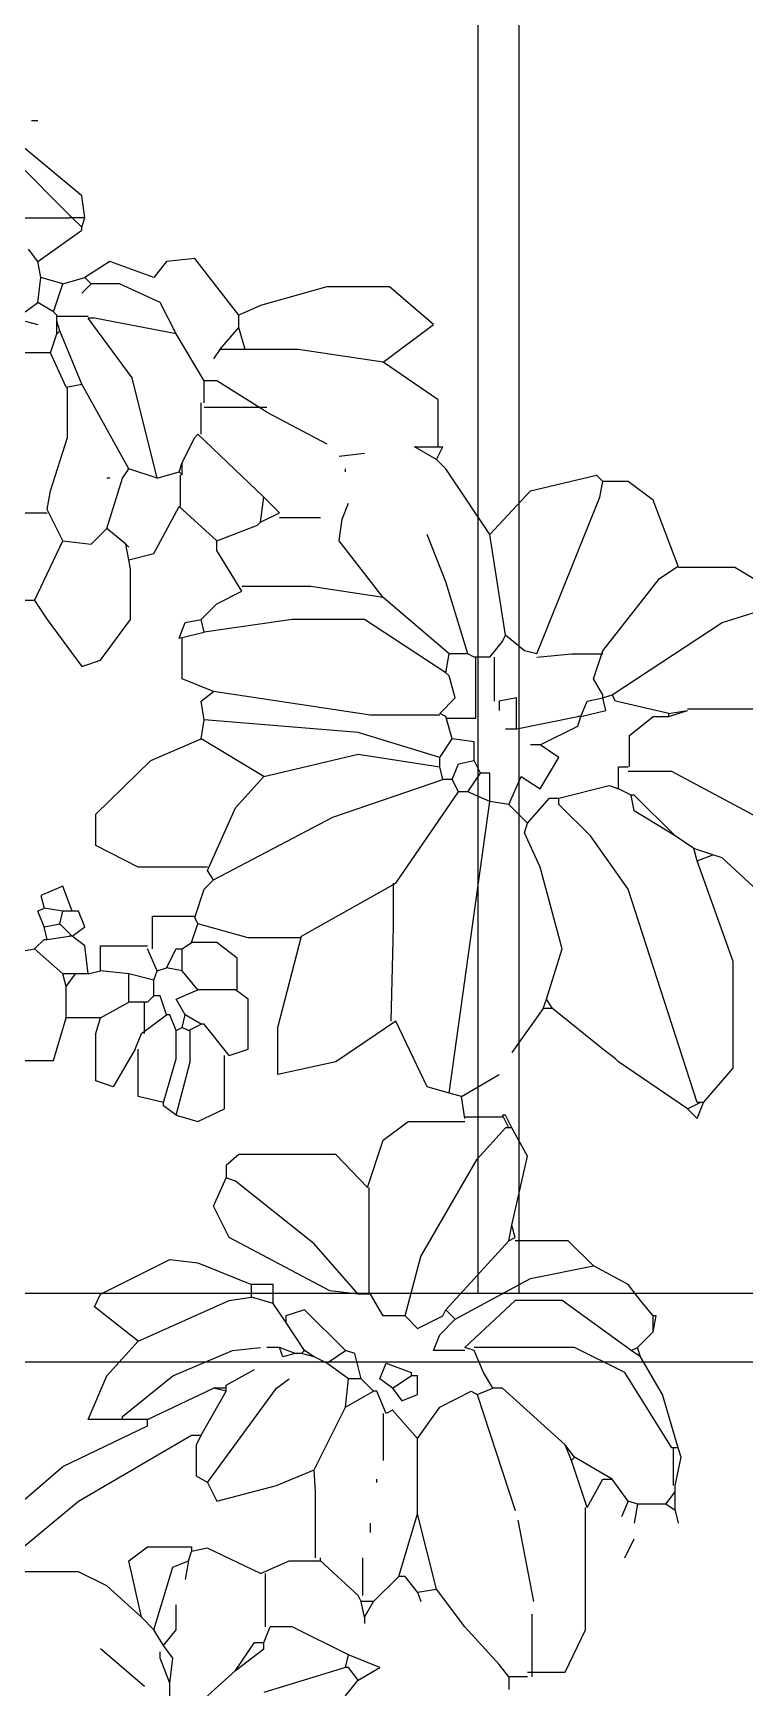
# Model space of a CAD drawing. Header units: millimetres. Extents: x -25 to 177, y -4701 to 789.
# Drawn here: x 97.343 to 97.862, y 390.145 to 391.354 of the extents above; entities that cross this region are included whole.
import ezdxf

# ---------------------------------------------------------------- set-up
doc = ezdxf.new("R2010")
doc.units = ezdxf.units.MM
doc.layers.add('Standard', color=7, linetype='Continuous')
doc.layers.add('ventanas', color=140, linetype='Continuous')

msp = doc.modelspace()

# ---------------------------------------------------------------- linework, layer by layer
at = {"layer": 'Standard', "color": 3, "linetype": 'Continuous'}
for points in [[(97.3806, 391.2188), (97.3783, 391.2349), (97.3233, 391.2807), (97.3164, 391.2876)], [(97.3416, 391.2899), (97.3462, 391.2899)], [(97.3714, 391.2188), (97.3279, 391.2624), (97.2729, 391.2761), (97.2042, 391.267), (97.1881, 391.2624)], [(97.3187, 391.2074), (97.3348, 391.2188), (97.3691, 391.2188)], [(97.3714, 391.2188), (97.3691, 391.2188)], [(97.3783, 391.212), (97.3714, 391.2188)], [(97.3806, 391.2188), (97.3714, 391.2188)], [(97.3783, 391.212), (97.3806, 391.2188)], [(97.3462, 391.1868), (97.3783, 391.2097), (97.3783, 391.212)], [(97.3462, 391.1868), (97.3393, 391.1959)], [(97.4929, 391.1478), (97.4608, 391.1891), (97.4402, 391.1868), (97.431, 391.1753), (97.3989, 391.1868), (97.3806, 391.1753)], [(97.3485, 391.1753), (97.3462, 391.1868)], [(97.3462, 391.157), (97.3485, 391.1753)], [(97.3646, 391.1707), (97.3485, 391.1753)], [(97.3577, 391.1501), (97.3646, 391.1707)], [(97.3646, 391.1707), (97.3806, 391.1753)], [(97.3852, 391.1707), (97.3783, 391.1638)], [(97.3852, 391.1707), (97.3806, 391.1753)], [(97.4471, 391.1341), (97.4356, 391.157), (97.4058, 391.1707), (97.3852, 391.1707)], [(97.5983, 391.1134), (97.635, 391.1409), (97.6029, 391.1684), (97.5571, 391.1684), (97.5089, 391.1547), (97.4929, 391.1478)], [(97.3371, 391.1501), (97.3462, 391.157)], [(97.3577, 391.1501), (97.3462, 391.157)], [(97.3371, 391.1432), (97.3462, 391.1409)], [(97.36, 391.1478), (97.3577, 391.1501)], [(97.36, 391.1432), (97.36, 391.1478)], [(97.3829, 391.1467), (97.36, 391.1467)], [(97.36, 391.1341), (97.36, 391.1432)], [(97.3623, 391.1363), (97.36, 391.1432)], [(97.4333, 391.0286), (97.415, 391.102), (97.3829, 391.1455)], [(97.4471, 391.1341), (97.3875, 391.1455), (97.3829, 391.1455)], [(97.4929, 391.1386), (97.4929, 391.1478)], [(97.3554, 391.1203), (97.36, 391.1341)], [(97.36, 391.1341), (97.3623, 391.1363)], [(97.3783, 391.0974), (97.3623, 391.1363)], [(97.4677, 391.0997), (97.4471, 391.1341)], [(97.4791, 391.1226), (97.4929, 391.1386)], [(97.4975, 391.1226), (97.4929, 391.1386)], [(97.3554, 391.1203), (97.3371, 391.1203)], [(97.3668, 391.0951), (97.3554, 391.1203)], [(97.4791, 391.1226), (97.4745, 391.1157)], [(97.4975, 391.1226), (97.4791, 391.1226)], [(97.5983, 391.1134), (97.5364, 391.1226), (97.4975, 391.1226)], [(97.6384, 391.0516), (97.6384, 391.0859), (97.5983, 391.1134)], [(97.3531, 391.0057), (97.3554, 391.0195), (97.368, 391.0584), (97.368, 391.0951)], [(97.3668, 391.0951), (97.3783, 391.0974)], [(97.4127, 391.0355), (97.3783, 391.0974)], [(97.5135, 391.0768), (97.4769, 391.0997), (97.4677, 391.0997)], [(97.4677, 391.0836), (97.4677, 391.0997)], [(97.4654, 391.0607), (97.4654, 391.0836)], [(97.5135, 391.0802), (97.4677, 391.0802)], [(97.5135, 391.0768), (97.5571, 391.0538)], [(97.4516, 391.0401), (97.4608, 391.0584), (97.4631, 391.0607)], [(97.5112, 391.0149), (97.4631, 391.0607)], [(97.5662, 391.0447), (97.5846, 391.047)], [(97.6373, 391.0424), (97.6212, 391.0516), (97.6418, 391.0516)], [(97.6373, 391.0424), (97.6418, 391.0516)], [(97.3967, 390.992), (97.4081, 391.0286), (97.4127, 391.0355)], [(97.4333, 391.0286), (97.4127, 391.0355)], [(97.4333, 391.0286), (97.4493, 391.0332)], [(97.4493, 391.0332), (97.4516, 391.0401)], [(97.4516, 391.0309), (97.4493, 391.0332)], [(97.4516, 391.0309), (97.4516, 391.0401)], [(97.5708, 391.0332), (97.5708, 391.0355)], [(97.6762, 390.9874), (97.6442, 391.0355), (97.6373, 391.0424)], [(97.3989, 391.0286), (97.3967, 391.0286)], [(97.4505, 391.008), (97.4505, 391.0309)], [(97.6762, 390.9874), (97.706, 391.0195), (97.7541, 391.0309), (97.7587, 391.0263)], [(97.7106, 390.9003), (97.7564, 391.0149), (97.7587, 391.0263)], [(97.8137, 390.9645), (97.7954, 391.0126), (97.7771, 391.0263), (97.7587, 391.0263)], [(97.4127, 390.9691), (97.431, 390.9736), (97.4493, 391.008)], [(97.4769, 390.9828), (97.4493, 391.008)], [(97.5089, 390.9966), (97.5112, 391.0149)], [(97.5227, 391.0034), (97.5112, 391.0149)], [(97.5983, 390.9416), (97.5662, 390.9828), (97.5685, 390.9988), (97.5731, 391.0103)], [(97.3302, 391.0034), (97.3531, 391.0034)], [(97.3646, 390.9828), (97.3531, 391.0057)], [(97.4769, 390.9828), (97.5066, 390.9943), (97.5089, 390.9966)], [(97.5089, 390.9966), (97.5227, 391.0034)], [(97.5227, 391), (97.5525, 391)], [(97.3646, 390.9828), (97.3852, 390.9805), (97.3967, 390.992)], [(97.4104, 390.9805), (97.3967, 390.992)], [(97.6602, 390.9003), (97.6442, 390.953), (97.6304, 390.9874)], [(97.6877, 390.9141), (97.6762, 390.9874)], [(97.3439, 390.9393), (97.3646, 390.9828)], [(97.4127, 390.9691), (97.4104, 390.9805)], [(97.4104, 390.9805), (97.4127, 390.9782)], [(97.4952, 390.9461), (97.4769, 390.9759), (97.4769, 390.9828)], [(97.3439, 390.9393), (97.3531, 390.9255), (97.3783, 390.8911), (97.392, 390.8957), (97.4138, 390.9255), (97.4138, 390.9622), (97.4127, 390.9691)], [(97.7587, 390.9026), (97.8, 390.9553), (97.8137, 390.9645)], [(97.9031, 390.9347), (97.855, 390.9633), (97.8137, 390.9633)], [(97.5983, 390.9416), (97.5456, 390.9496), (97.4952, 390.9496)], [(97.3439, 390.9393), (97.3348, 390.9393)], [(97.4654, 390.9255), (97.4769, 390.937), (97.4952, 390.9461)], [(97.6464, 390.9003), (97.5983, 390.9416)], [(97.7656, 390.8705), (97.8458, 390.9232), (97.8756, 390.9324), (97.9031, 390.9324), (97.9031, 390.9347)], [(97.4493, 390.9118), (97.4539, 390.9232), (97.4654, 390.9255)], [(97.4677, 390.9163), (97.4654, 390.9255)], [(97.6442, 390.8866), (97.5846, 390.9255), (97.5318, 390.9255), (97.4677, 390.9163)], [(97.4493, 390.9118), (97.4677, 390.9163)], [(97.4745, 390.8728), (97.4516, 390.882), (97.4516, 390.9118)], [(97.6762, 390.898), (97.6854, 390.9095), (97.6877, 390.9141)], [(97.7106, 390.9003), (97.7014, 390.9026), (97.6877, 390.9141)], [(97.6442, 390.8866), (97.6464, 390.9003)], [(97.6602, 390.9003), (97.6464, 390.9003)], [(97.6648, 390.898), (97.6602, 390.9003)], [(97.7106, 390.898), (97.7358, 390.9003), (97.7587, 390.9003)], [(97.7587, 390.8705), (97.7519, 390.882), (97.7587, 390.9026)], [(97.6396, 390.8568), (97.651, 390.8682), (97.6464, 390.8843), (97.6442, 390.8866)], [(97.6442, 390.8533), (97.6659, 390.8533), (97.6659, 390.898)], [(97.6762, 390.898), (97.6648, 390.898)], [(97.6797, 390.8659), (97.6797, 390.898)], [(97.4677, 390.8522), (97.4654, 390.8659), (97.4745, 390.8728)], [(97.6396, 390.8556), (97.5892, 390.8556), (97.4745, 390.8728)], [(97.6957, 390.8453), (97.6957, 390.8682), (97.6831, 390.8659)], [(97.6831, 390.8659), (97.6831, 390.8591)], [(97.7427, 390.8545), (97.7472, 390.8659), (97.7587, 390.8682)], [(97.7427, 390.8545), (97.761, 390.8591), (97.7587, 390.8682)], [(97.7587, 390.8682), (97.7656, 390.8705)], [(97.7587, 390.8682), (97.7587, 390.8705)], [(97.8068, 390.8568), (97.7679, 390.8659), (97.7656, 390.8705)], [(97.4654, 390.8384), (97.4677, 390.8522)], [(97.6396, 390.8247), (97.58, 390.843), (97.4677, 390.8522)], [(97.6442, 390.8545), (97.6396, 390.8568)], [(97.6487, 390.8384), (97.6442, 390.8545)], [(97.6946, 390.8453), (97.7404, 390.8545)], [(97.7129, 390.8338), (97.7404, 390.8476), (97.7427, 390.8545)], [(97.7427, 390.8545), (97.7404, 390.8545)], [(97.7782, 390.8178), (97.7782, 390.8407), (97.7954, 390.8545), (97.8068, 390.8545)], [(97.8068, 390.8545), (97.8206, 390.8591)], [(97.8068, 390.8568), (97.8206, 390.8591)], [(97.8068, 390.8545), (97.8068, 390.8568)], [(97.8206, 390.8602), (97.871, 390.8602)], [(97.47, 390.7445), (97.4195, 390.7445), (97.3886, 390.7605), (97.3886, 390.7834), (97.4287, 390.8224), (97.4654, 390.8384)], [(97.5112, 390.8109), (97.4654, 390.8384)], [(97.6396, 390.8247), (97.6487, 390.8384)], [(97.6648, 390.8224), (97.6648, 390.8361), (97.6487, 390.8384)], [(97.6946, 390.8453), (97.6877, 390.8453)], [(97.5112, 390.8109), (97.58, 390.827), (97.6396, 390.8178)], [(97.69, 390.7903), (97.6991, 390.8109), (97.7129, 390.8018), (97.7266, 390.8247), (97.7129, 390.8338)], [(97.7129, 390.8338), (97.706, 390.8338)], [(97.6396, 390.8178), (97.6396, 390.8247)], [(97.6418, 390.8086), (97.6396, 390.8178)], [(97.6487, 390.8086), (97.6533, 390.8201), (97.6648, 390.8224)], [(97.6694, 390.8132), (97.6648, 390.8224)], [(97.7702, 390.8018), (97.7702, 390.8178), (97.7771, 390.8178)], [(97.9741, 390.6734), (97.9352, 390.7307), (97.8756, 390.7788), (97.8091, 390.8144), (97.7771, 390.8144)], [(97.47, 390.7422), (97.4906, 390.788), (97.5112, 390.8109)], [(97.4745, 390.7353), (97.5616, 390.7811), (97.6418, 390.8086)], [(97.6487, 390.8086), (97.6418, 390.8086)], [(97.6533, 390.7995), (97.6487, 390.8086)], [(97.6602, 390.7995), (97.6694, 390.8132)], [(97.6762, 390.7949), (97.6762, 390.8132), (97.6694, 390.8132)], [(97.7266, 390.7949), (97.7633, 390.8041), (97.7702, 390.8018)], [(97.7793, 390.7972), (97.7702, 390.8018)], [(97.6075, 390.733), (97.6533, 390.7995)], [(97.6464, 390.5795), (97.6762, 390.7926)], [(97.6602, 390.7995), (97.6533, 390.7995)], [(97.6762, 390.7926), (97.6602, 390.7995)], [(97.6762, 390.7926), (97.6762, 390.7949)], [(97.69, 390.7903), (97.6762, 390.7926)], [(97.7037, 390.7766), (97.69, 390.7903)], [(97.7037, 390.7766), (97.7198, 390.7949), (97.7266, 390.7949)], [(97.8275, 390.5726), (97.7771, 390.7284), (97.7496, 390.7674), (97.7266, 390.7903), (97.7266, 390.7949)], [(97.8115, 390.7674), (97.7816, 390.7857), (97.7793, 390.7972)], [(97.8115, 390.7674), (97.7816, 390.7972), (97.7793, 390.7972)], [(97.7175, 390.6482), (97.7289, 390.6849), (97.7129, 390.7445), (97.7014, 390.7697), (97.7037, 390.7766)], [(97.8252, 390.7582), (97.8115, 390.7674)], [(97.8275, 390.7491), (97.8252, 390.7582)], [(97.8389, 390.7536), (97.8252, 390.7582)], [(97.8275, 390.7491), (97.8389, 390.7536)], [(97.8779, 390.7216), (97.8458, 390.7513), (97.8389, 390.7536)], [(97.4745, 390.7353), (97.47, 390.7422)], [(97.8321, 390.5726), (97.8538, 390.5978), (97.8538, 390.6757), (97.8275, 390.7491)], [(97.3714, 390.7124), (97.3646, 390.7307), (97.3485, 390.7238), (97.3508, 390.7147)], [(97.4608, 390.7078), (97.4677, 390.7284), (97.4745, 390.7353)], [(97.5387, 390.6941), (97.6075, 390.733)], [(97.6041, 390.6322), (97.6058, 390.7009), (97.6058, 390.733)], [(97.3508, 390.7009), (97.3462, 390.7124), (97.3508, 390.7147)], [(97.3646, 390.7124), (97.3508, 390.7147)], [(97.3623, 390.7032), (97.3646, 390.7124)], [(97.3714, 390.7124), (97.3646, 390.7124)], [(97.3714, 390.6941), (97.3806, 390.7009), (97.376, 390.7124), (97.3714, 390.7124)], [(97.4299, 390.6849), (97.4299, 390.7089), (97.4608, 390.7089)], [(97.4631, 390.7032), (97.4608, 390.7078)], [(97.3508, 390.7009), (97.3623, 390.7032)], [(97.3531, 390.6918), (97.3508, 390.7009)], [(97.3531, 390.6918), (97.3691, 390.6941)], [(97.3714, 390.6941), (97.3623, 390.7032)], [(97.3714, 390.6941), (97.3691, 390.6941)], [(97.3829, 390.6666), (97.3806, 390.6872), (97.3714, 390.6941)], [(97.4585, 390.6895), (97.4631, 390.7032)], [(97.5387, 390.6929), (97.4997, 390.6929), (97.4631, 390.7032)], [(97.6075, 390.6322), (97.5639, 390.6024), (97.5215, 390.5932), (97.5215, 390.6276), (97.5387, 390.6941)], [(97.3302, 390.6826), (97.3439, 390.6849)], [(97.3439, 390.6849), (97.3508, 390.6918), (97.3531, 390.6918)], [(97.3646, 390.6666), (97.3439, 390.6849)], [(97.392, 390.6688), (97.392, 390.6872), (97.4264, 390.6872)], [(97.4333, 390.6688), (97.4264, 390.6849)], [(97.4402, 390.6711), (97.4471, 390.6849), (97.4516, 390.6849)], [(97.4516, 390.6849), (97.4585, 390.6895)], [(97.4516, 390.6688), (97.4516, 390.6849)], [(97.4917, 390.6551), (97.4917, 390.678), (97.4769, 390.6895), (97.4585, 390.6895)], [(97.3829, 390.6666), (97.392, 390.6688)], [(97.4127, 390.6666), (97.392, 390.6688)], [(97.431, 390.662), (97.4333, 390.6688)], [(97.4333, 390.6688), (97.4402, 390.6711)], [(97.4516, 390.6688), (97.4402, 390.6711)], [(97.4631, 390.6551), (97.4516, 390.6688)], [(97.3668, 390.6574), (97.3646, 390.6666)], [(97.3737, 390.6666), (97.3646, 390.6666)], [(97.3668, 390.6574), (97.3737, 390.6666)], [(97.3668, 390.6345), (97.3668, 390.6574)], [(97.3829, 390.6666), (97.3737, 390.6666)], [(97.4127, 390.6459), (97.4127, 390.6666)], [(97.431, 390.662), (97.4127, 390.6666)], [(97.431, 390.6505), (97.431, 390.662)], [(97.392, 390.6345), (97.4127, 390.6459)], [(97.4264, 390.6459), (97.4127, 390.6459)], [(97.4241, 390.623), (97.4241, 390.6459)], [(97.4264, 390.6459), (97.431, 390.6505)], [(97.4402, 390.6368), (97.4356, 390.6505), (97.431, 390.6505)], [(97.4539, 390.6368), (97.4471, 390.6482), (97.4631, 390.6551)], [(97.4906, 390.6551), (97.4631, 390.6551)], [(97.486, 390.607), (97.4997, 390.6116), (97.4997, 390.6482), (97.4906, 390.6551)], [(97.7152, 390.6413), (97.7175, 390.6482)], [(97.722, 390.6413), (97.7175, 390.6482)], [(97.3256, 390.6276), (97.3256, 390.6035), (97.3577, 390.6035), (97.3668, 390.6345)], [(97.392, 390.6345), (97.3668, 390.6345)], [(97.4173, 390.6116), (97.4012, 390.5841), (97.3886, 390.5886), (97.3886, 390.623), (97.392, 390.6345)], [(97.4219, 390.623), (97.4402, 390.6368)], [(97.4471, 390.6253), (97.4425, 390.6368), (97.4402, 390.6368)], [(97.4516, 390.6276), (97.4539, 390.6368)], [(97.4654, 390.6299), (97.4539, 390.6368)], [(97.7152, 390.6413), (97.6922, 390.6093)], [(97.722, 390.6413), (97.7152, 390.6413)], [(97.7587, 390.6116), (97.722, 390.6413)], [(97.4173, 390.6116), (97.4219, 390.623)], [(97.4379, 390.5726), (97.4471, 390.6047), (97.4471, 390.6253)], [(97.4471, 390.6253), (97.4516, 390.6276)], [(97.4471, 390.5634), (97.4574, 390.6024), (97.4574, 390.6253)], [(97.4562, 390.6253), (97.4516, 390.6276)], [(97.4562, 390.6253), (97.4654, 390.6299)], [(97.486, 390.607), (97.4677, 390.6299), (97.4654, 390.6299)], [(97.6464, 390.5795), (97.6304, 390.5841), (97.6075, 390.6322)], [(97.4379, 390.5726), (97.4195, 390.5772), (97.4195, 390.6116)], [(97.7679, 390.6047), (97.7587, 390.6116)], [(97.7679, 390.6047), (97.7587, 390.6116)], [(97.4471, 390.5634), (97.4631, 390.5588), (97.4826, 390.568), (97.4826, 390.607)], [(97.8206, 390.568), (97.7702, 390.6024), (97.7679, 390.6047)], [(97.6556, 390.5772), (97.6831, 390.5932)], [(97.4471, 390.5634), (97.4379, 390.5703), (97.4379, 390.5726)], [(97.6556, 390.5772), (97.6464, 390.5795)], [(97.6579, 390.5611), (97.6556, 390.5772)], [(97.8206, 390.568), (97.8298, 390.5726)], [(97.8206, 390.568), (97.8275, 390.5611), (97.8321, 390.5726)], [(97.8298, 390.5726), (97.8275, 390.5726)], [(97.8321, 390.5726), (97.8298, 390.5726)], [(97.6579, 390.5623), (97.6854, 390.5623)], [(97.6922, 390.5543), (97.6877, 390.5634), (97.6854, 390.5634)], [(97.69, 390.5543), (97.6854, 390.5634)], [(97.5868, 390.5107), (97.5983, 390.5451), (97.6166, 390.5588), (97.6579, 390.5588)], [(97.6144, 390.4168), (97.6258, 390.4603), (97.667, 390.5313), (97.6877, 390.5543)], [(97.69, 390.5543), (97.6877, 390.5543)], [(97.6922, 390.5543), (97.69, 390.5543)], [(97.6922, 390.4832), (97.7037, 390.5336), (97.6922, 390.5543)], [(97.5868, 390.5107), (97.5639, 390.5348), (97.4929, 390.5348), (97.4837, 390.5268), (97.4837, 390.5176)], [(97.58, 390.4328), (97.5593, 390.4351), (97.486, 390.4741), (97.4745, 390.497), (97.4837, 390.5176)], [(97.58, 390.4328), (97.5479, 390.4695), (97.4906, 390.5153), (97.4837, 390.5176)], [(97.588, 390.4328), (97.588, 390.5107)], [(97.69, 390.4718), (97.6922, 390.4832)], [(97.6946, 390.4741), (97.6922, 390.4832)], [(97.6442, 390.4213), (97.69, 390.4718)], [(97.69, 390.4718), (97.6946, 390.4741)], [(97.7519, 390.4534), (97.7335, 390.4718), (97.6946, 390.4718)], [(97.4195, 390.3984), (97.3875, 390.4236), (97.392, 390.4328), (97.4425, 390.458), (97.4631, 390.4557), (97.5021, 390.4397)], [(97.651, 390.4145), (97.706, 390.4443), (97.7519, 390.4534)], [(97.7771, 390.4397), (97.7519, 390.4534)], [(97.5181, 390.4259), (97.5181, 390.4397), (97.5021, 390.4397)], [(97.5021, 390.4305), (97.5021, 390.4397)], [(97.7862, 390.4282), (97.7771, 390.4397)], [(97.7862, 390.4282), (97.7771, 390.4397)], [(97.4195, 390.3984), (97.486, 390.4282), (97.5021, 390.4305)], [(97.5181, 390.4259), (97.5021, 390.4305)], [(97.5892, 390.4328), (97.58, 390.4328)], [(97.6144, 390.4168), (97.5983, 390.4168), (97.5892, 390.4328)], [(97.7793, 390.3916), (97.7289, 390.4282), (97.6946, 390.4282), (97.6579, 390.3938)], [(97.7954, 390.4168), (97.7862, 390.4282)], [(97.5273, 390.4122), (97.5181, 390.4259)], [(97.5708, 390.3916), (97.541, 390.4213), (97.5273, 390.4168), (97.5273, 390.4122)], [(97.6144, 390.4168), (97.6235, 390.4076), (97.6418, 390.4168), (97.6442, 390.4213)], [(97.651, 390.4145), (97.6442, 390.4213)], [(97.7954, 390.4053), (97.7977, 390.4168), (97.7954, 390.4168)], [(97.7954, 390.4053), (97.7954, 390.4168)], [(97.541, 390.3916), (97.5273, 390.4122)], [(97.6579, 390.3916), (97.635, 390.3916), (97.6396, 390.403), (97.651, 390.4145)], [(97.7839, 390.3938), (97.7954, 390.4053)], [(97.4081, 390.3411), (97.3829, 390.3411), (97.3967, 390.3732), (97.4195, 390.3984)], [(97.4081, 390.3434), (97.4448, 390.3732), (97.4883, 390.3916), (97.5089, 390.3938)], [(97.5227, 390.3938), (97.5135, 390.3938)], [(97.5341, 390.3893), (97.5227, 390.3938)], [(97.5341, 390.3893), (97.525, 390.387), (97.5227, 390.3938)], [(97.5387, 390.3893), (97.541, 390.3916)], [(97.5479, 390.387), (97.541, 390.3916)], [(97.5571, 390.3824), (97.5708, 390.3916)], [(97.5823, 390.3709), (97.5777, 390.3893), (97.5708, 390.3916)], [(97.6648, 390.3916), (97.6579, 390.3938)], [(97.8091, 390.3205), (97.7748, 390.3755), (97.7381, 390.3938), (97.6648, 390.3938)], [(97.6785, 390.3641), (97.6716, 390.3755), (97.6648, 390.3916)], [(97.7793, 390.3916), (97.7839, 390.3938)], [(97.7862, 390.387), (97.7793, 390.3916)], [(97.7862, 390.387), (97.7839, 390.3938)], [(97.5387, 390.3893), (97.5341, 390.3893)], [(97.5479, 390.387), (97.5387, 390.3893)], [(97.5571, 390.3824), (97.5479, 390.387)], [(97.5731, 390.3709), (97.5571, 390.3824)], [(97.6052, 390.3641), (97.596, 390.3709), (97.6006, 390.3824), (97.6189, 390.3755), (97.6189, 390.3732)], [(97.8137, 390.3205), (97.8023, 390.3595), (97.7862, 390.387)], [(97.47, 390.2953), (97.5204, 390.3641), (97.5296, 390.3709)], [(97.4837, 390.3663), (97.5044, 390.3778)], [(97.5708, 390.3503), (97.5731, 390.3709)], [(97.5823, 390.3709), (97.5731, 390.3709)], [(97.5914, 390.3618), (97.5823, 390.3709)], [(97.6052, 390.3641), (97.6189, 390.3732)], [(97.6052, 390.3641), (97.612, 390.3549), (97.6235, 390.3595), (97.6235, 390.3732), (97.6189, 390.3732)], [(97.4264, 390.3411), (97.4745, 390.3641)], [(97.4654, 390.3297), (97.4837, 390.3618)], [(97.4837, 390.3618), (97.4745, 390.3641)], [(97.4837, 390.3641), (97.4745, 390.3641)], [(97.4837, 390.3641), (97.4837, 390.3663)], [(97.4837, 390.3618), (97.4837, 390.3641)], [(97.5708, 390.3503), (97.5914, 390.3618)], [(97.6006, 390.3457), (97.5937, 390.3618), (97.5914, 390.3618)], [(97.6235, 390.3274), (97.6396, 390.3503), (97.6625, 390.3618), (97.667, 390.3595)], [(97.667, 390.3595), (97.6785, 390.3641)], [(97.667, 390.3595), (97.6946, 390.2747)], [(97.7312, 390.3228), (97.6854, 390.3641), (97.6785, 390.3641)], [(97.4264, 390.3411), (97.4081, 390.3411), (97.4081, 390.3434)], [(97.5479, 390.3045), (97.5708, 390.3503)], [(97.5983, 390.3457), (97.5983, 390.3113)], [(97.6235, 390.3274), (97.6052, 390.348), (97.6006, 390.3457)], [(97.1789, 390.0936), (97.2477, 390.1922), (97.2844, 390.2334), (97.3164, 390.2655), (97.3646, 390.3068), (97.4264, 390.3366), (97.4264, 390.3411)], [(97.3096, 390.2266), (97.376, 390.2816), (97.4585, 390.3297), (97.4654, 390.3297)], [(97.47, 390.2953), (97.462, 390.2999), (97.462, 390.3228), (97.4654, 390.3297)], [(97.6235, 390.2724), (97.6235, 390.3274)], [(97.7358, 390.3113), (97.7312, 390.3228)], [(97.7381, 390.3136), (97.7312, 390.3228)], [(97.8137, 390.3205), (97.8091, 390.3205)], [(97.8103, 390.293), (97.8103, 390.3205)], [(97.8115, 390.293), (97.816, 390.3136), (97.8137, 390.3205)], [(97.7358, 390.3113), (97.7381, 390.3136)], [(97.7472, 390.277), (97.7358, 390.3113)], [(97.7656, 390.2976), (97.7381, 390.3136)], [(97.47, 390.2953), (97.4769, 390.2816), (97.5204, 390.293), (97.5479, 390.3045)], [(97.549, 390.2403), (97.549, 390.2884), (97.5479, 390.3045)], [(97.5937, 390.2953), (97.5937, 390.2976)], [(97.7472, 390.277), (97.7587, 390.2976), (97.7656, 390.2976)], [(97.7771, 390.2816), (97.7656, 390.2976)], [(97.8046, 390.2793), (97.8115, 390.2884)], [(97.8115, 390.2884), (97.8115, 390.293)], [(97.8115, 390.2747), (97.8115, 390.2884)], [(97.6098, 390.2266), (97.6235, 390.2724)], [(97.6373, 390.2174), (97.6235, 390.2724)], [(97.7037, 390.1567), (97.7312, 390.1567), (97.7461, 390.1876), (97.7461, 390.277)], [(97.7771, 390.2816), (97.7724, 390.2701)], [(97.7839, 390.2793), (97.7771, 390.2816)], [(97.7839, 390.2793), (97.7816, 390.2655)], [(97.8046, 390.2793), (97.7839, 390.2793)], [(97.8115, 390.2747), (97.8046, 390.2793)], [(97.8115, 390.2747), (97.8137, 390.2655)], [(97.5892, 390.2586), (97.5892, 390.2655)], [(97.7083, 390.2082), (97.6968, 390.2678)], [(97.4219, 390.1968), (97.4127, 390.238), (97.4264, 390.2483), (97.4585, 390.2483), (97.4585, 390.2449)], [(97.5089, 390.2288), (97.47, 390.2472), (97.4585, 390.2449)], [(97.7748, 390.2403), (97.7816, 390.2541)], [(97.431, 390.1876), (97.4448, 390.2334), (97.4562, 390.238)], [(97.4562, 390.238), (97.4539, 390.2243)], [(97.4562, 390.238), (97.4585, 390.2449)], [(97.5089, 390.2288), (97.5296, 390.238), (97.5525, 390.238)], [(97.58, 390.2128), (97.5525, 390.238), (97.5525, 390.2403)], [(97.5834, 390.2128), (97.5834, 390.2403)], [(97.4219, 390.1968), (97.3967, 390.2197), (97.376, 390.23), (97.3302, 390.23), (97.3279, 390.2266)], [(97.5124, 390.1899), (97.5124, 390.2288)], [(97.5914, 390.2082), (97.6098, 390.2266)], [(97.6235, 390.2151), (97.6144, 390.2266), (97.6098, 390.2266)], [(97.5823, 390.2082), (97.58, 390.2128)], [(97.6235, 390.2151), (97.6373, 390.2174)], [(97.6235, 390.2151), (97.6258, 390.2082)], [(97.6579, 390.1899), (97.6373, 390.2174)], [(97.4379, 390.1761), (97.4471, 390.1876), (97.4471, 390.2059)], [(97.5846, 390.1968), (97.5823, 390.2082)], [(97.5914, 390.2082), (97.5823, 390.2082)], [(97.5846, 390.1968), (97.5914, 390.2082)], [(97.7071, 390.1532), (97.7071, 390.1991)], [(97.431, 390.1876), (97.4219, 390.1968)], [(97.4379, 390.1761), (97.431, 390.1876)], [(97.5112, 390.1784), (97.5158, 390.1899)], [(97.5731, 390.1693), (97.5318, 390.1899), (97.5158, 390.1899)], [(97.5846, 390.1968), (97.5846, 390.1922)], [(97.6831, 390.1624), (97.6579, 390.1899)], [(97.6831, 390.1624), (97.6579, 390.1899)], [(97.4241, 390.1463), (97.392, 390.1738)], [(97.4425, 390.1486), (97.4448, 390.167), (97.4379, 390.1761)], [(97.4906, 390.1578), (97.5112, 390.1738), (97.5112, 390.1784)], [(97.4906, 390.1578), (97.5044, 390.1784), (97.5112, 390.1784)], [(97.4425, 390.1486), (97.4356, 390.167), (97.4356, 390.1716)], [(97.5708, 390.1601), (97.5731, 390.1693)], [(97.58, 390.1509), (97.596, 390.1601), (97.5731, 390.1693)], [(97.69, 390.1532), (97.6831, 390.1624)], [(97.47, 390.1395), (97.4906, 390.1578)], [(97.5708, 390.1601), (97.5112, 390.1418)], [(97.5639, 390.1257), (97.5708, 390.1395), (97.58, 390.1509)], [(97.58, 390.1509), (97.5731, 390.1601), (97.5708, 390.1601)], [(97.7037, 390.1532), (97.69, 390.1532)], [(97.69, 390.1532), (97.69, 390.1441)], [(97.4425, 390.1395), (97.4425, 390.1486)]]:
    msp.add_lwpolyline(points, dxfattribs=at)
at = {"layer": 'ventanas'}
for p, q in [((97.6675, 392.1584), (97.6675, 390.4334)), ((97.6975, 392.1584), (97.6975, 390.4334)), ((96.8225, 390.4334), (98.5425, 390.4334)), ((96.7725, 390.3834), (98.5925, 390.3834))]:
    msp.add_line(p, q, dxfattribs=at)

doc.saveas('drawing.dxf')
